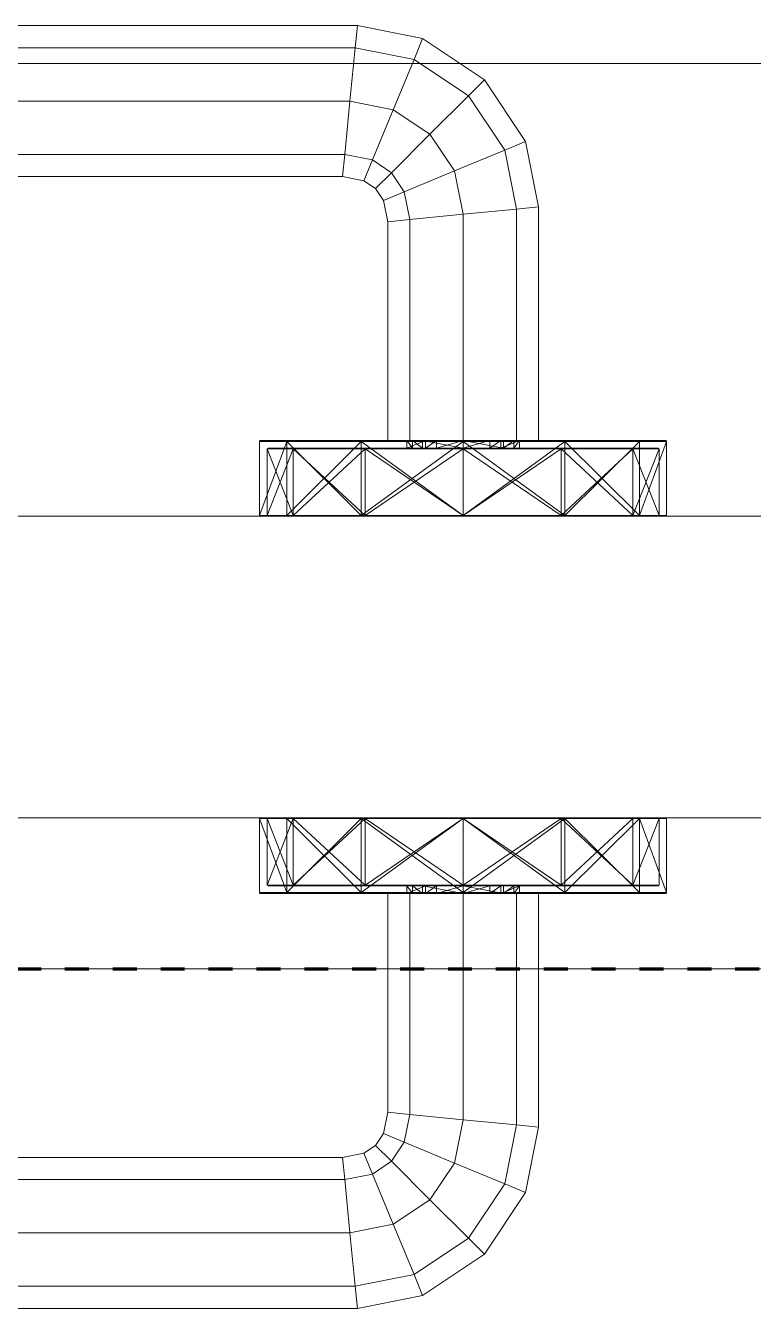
# Model space of a CAD drawing. Header units: millimetres. Extents: x -5300 to 98858, y -5196 to 93886.
# Drawn here: x 51690 to 51786.5, y 40345 to 40515 of the extents above; entities that cross this region are included whole.
import ezdxf

# ---------------------------------------------------------------- set-up
doc = ezdxf.new("R2010")
doc.units = ezdxf.units.MM
doc.linetypes.add('Штрих', pattern=[6.35, 3.175, -3.175])
doc.linetypes.add('Штрих_2_', pattern=[6.35, 3.175, -3.175])
for name, color, linetype, lineweight, true_color in [('_Разделитель помещений_', 4, 'Штрих', 70, 0x00ffff), ('Двери', 7, 'Continuous', 18, 0x7f7f7f), ('Стены', 7, 'Continuous', 18, 0x7f7f7f)]:
    doc.layers.add(name, color=color, linetype=linetype, lineweight=lineweight, true_color=true_color)

# ---------------------------------------------------------------- blocks, each defined once
blk = doc.blocks.new('СТВ_ЛК-02 - СТВ_ЛК-02 2-243173-Подвал')
at = {"layer": 'Стены', "color": 254, "true_color": 0xd4d4d4}
blk.add_line((50610, 40510), (58050, 40510), dxfattribs=at)
blk = doc.blocks.new('СТВ_ЛК-02 - СТВ_ЛК-02-243166-Подвал')
at = {"layer": 'Стены', "color": 254, "true_color": 0xd4d4d4}
for p, q in [((50510, 40410), (58150, 40410)), ((50510, 40410), (58150, 40410)), ((58150, 40410), (50510, 40410)), ((50710, 40410), (57930, 40410)), ((57930, 40410), (50710, 40410)), ((57930, 40410), (50710, 40410)), ((50810, 40410), (52310, 40410)), ((52310, 40410), (50810, 40410)), ((52310, 40410), (50810, 40410)), ((50810, 40410), (52310, 40410)), ((50810, 40410), (52310, 40410)), ((52310, 40410), (50810, 40410)), ((50810, 40410), (52310, 40410)), ((52310, 40410), (50810, 40410)), ((50710, 40390), (57930, 40390)), ((50710, 40390), (57930, 40390)), ((57930, 40390), (50710, 40390)), ((50810, 40390), (52310, 40390)), ((52310, 40390), (50810, 40390)), ((52310, 40390), (50810, 40390)), ((50810, 40390), (52310, 40390))]:
    blk.add_line(p, q, dxfattribs=at)
blk = doc.blocks.new('СТВ_ЛК-02 - СТВ_ЛК-02-243170-Подвал')
for name in ['СТВ_ЛК-02 - СТВ_ЛК-02-243166-Подвал', 'СТВ_ЛК-02 - СТВ_ЛК-02 2-243173-Подвал']:
    blk.add_blockref(name, (0, 0))
blk = doc.blocks.new('Дп-9 105986 - Дп-9-243175-Подвал')
at = {"layer": 'Двери', "color": 254, "true_color": 0xd4d4d4}
for p, q in [((51652.02, 40515), (51733.98, 40515)), ((51733.98, 40515), (51652.02, 40515)), ((51733.7, 40512.07), (51733.98, 40515)), ((51733.98, 40515), (51733.7, 40512.07)), ((51733.98, 40515), (51733.7, 40512.07)), ((51733.7, 40512.07), (51733.98, 40515)), ((51733.98, 40515), (51742.64, 40513.28)), ((51742.64, 40513.28), (51733.98, 40515)), ((51741.5, 40510.52), (51742.64, 40513.28)), ((51742.64, 40513.28), (51741.5, 40510.52)), ((51742.64, 40513.28), (51741.5, 40510.52)), ((51741.5, 40510.52), (51742.64, 40513.28)), ((51742.64, 40513.28), (51750.82, 40507.82)), ((51750.82, 40507.82), (51742.64, 40513.28)), ((51733.7, 40512.07), (51652.3, 40512.07)), ((51652.3, 40512.07), (51733.7, 40512.07)), ((51652.3, 40512.07), (51733.7, 40512.07)), ((51733.7, 40512.07), (51652.3, 40512.07)), ((51733, 40505), (51733.7, 40512.07)), ((51733.7, 40512.07), (51733, 40505)), ((51733.7, 40512.07), (51733, 40505)), ((51733, 40505), (51733.7, 40512.07)), ((51741.5, 40510.52), (51733.7, 40512.07)), ((51733.7, 40512.07), (51741.5, 40510.52)), ((51733.7, 40512.07), (51741.5, 40510.52)), ((51741.5, 40510.52), (51733.7, 40512.07)), ((52310, 40510), (50810, 40510)), ((50810, 40510), (52310, 40510)), ((50910, 40510), (52210, 40510)), ((52210, 40510), (50910, 40510)), ((51738.74, 40503.86), (51741.5, 40510.52)), ((51741.5, 40510.52), (51738.74, 40503.86)), ((51741.5, 40510.52), (51738.74, 40503.86)), ((51738.74, 40503.86), (51741.5, 40510.52)), ((51748.7, 40505.7), (51741.5, 40510.52)), ((51741.5, 40510.52), (51748.7, 40505.7)), ((51741.5, 40510.52), (51748.7, 40505.7)), ((51748.7, 40505.7), (51741.5, 40510.52)), ((51748.7, 40505.7), (51750.82, 40507.82)), ((51750.82, 40507.82), (51748.7, 40505.7)), ((51750.82, 40507.82), (51748.7, 40505.7)), ((51748.7, 40505.7), (51750.82, 40507.82)), ((51750.82, 40507.82), (51756.28, 40499.64)), ((51756.28, 40499.64), (51750.82, 40507.82)), ((51733, 40505), (51653, 40505)), ((51653, 40505), (51733, 40505)), ((51653, 40505), (51733, 40505)), ((51733, 40505), (51653, 40505)), ((51732.3, 40497.93), (51733, 40505)), ((51733, 40505), (51732.3, 40497.93)), ((51733, 40505), (51732.3, 40497.93)), ((51732.3, 40497.93), (51733, 40505)), ((51738.74, 40503.86), (51733, 40505)), ((51733, 40505), (51738.74, 40503.86)), ((51733, 40505), (51738.74, 40503.86)), ((51738.74, 40503.86), (51733, 40505)), ((51743.61, 40500.61), (51748.7, 40505.7)), ((51748.7, 40505.7), (51743.61, 40500.61)), ((51748.7, 40505.7), (51743.61, 40500.61)), ((51743.61, 40500.61), (51748.7, 40505.7)), ((51753.52, 40498.5), (51748.7, 40505.7)), ((51748.7, 40505.7), (51753.52, 40498.5)), ((51748.7, 40505.7), (51753.52, 40498.5)), ((51753.52, 40498.5), (51748.7, 40505.7)), ((51735.98, 40497.2), (51738.74, 40503.86)), ((51738.74, 40503.86), (51735.98, 40497.2)), ((51738.74, 40503.86), (51735.98, 40497.2)), ((51735.98, 40497.2), (51738.74, 40503.86)), ((51743.61, 40500.61), (51738.74, 40503.86)), ((51738.74, 40503.86), (51743.61, 40500.61)), ((51738.74, 40503.86), (51743.61, 40500.61)), ((51743.61, 40500.61), (51738.74, 40503.86)), ((51738.51, 40495.51), (51743.61, 40500.61)), ((51743.61, 40500.61), (51738.51, 40495.51)), ((51743.61, 40500.61), (51738.51, 40495.51)), ((51738.51, 40495.51), (51743.61, 40500.61)), ((51746.86, 40495.74), (51743.61, 40500.61)), ((51743.61, 40500.61), (51746.86, 40495.74)), ((51743.61, 40500.61), (51746.86, 40495.74)), ((51746.86, 40495.74), (51743.61, 40500.61)), ((51753.52, 40498.5), (51756.28, 40499.64)), ((51756.28, 40499.64), (51753.52, 40498.5)), ((51756.28, 40499.64), (51753.52, 40498.5)), ((51753.52, 40498.5), (51756.28, 40499.64)), ((51756.28, 40499.64), (51758, 40490.98)), ((51758, 40490.98), (51756.28, 40499.64)), ((51732.3, 40497.93), (51653.7, 40497.93)), ((51653.7, 40497.93), (51732.3, 40497.93)), ((51653.7, 40497.93), (51732.3, 40497.93)), ((51732.3, 40497.93), (51653.7, 40497.93)), ((51732.02, 40495), (51732.3, 40497.93)), ((51732.3, 40497.93), (51732.02, 40495)), ((51732.3, 40497.93), (51732.02, 40495)), ((51732.02, 40495), (51732.3, 40497.93)), ((51735.98, 40497.2), (51732.3, 40497.93)), ((51732.3, 40497.93), (51735.98, 40497.2)), ((51732.3, 40497.93), (51735.98, 40497.2)), ((51735.98, 40497.2), (51732.3, 40497.93)), ((51746.86, 40495.74), (51753.52, 40498.5)), ((51753.52, 40498.5), (51746.86, 40495.74)), ((51753.52, 40498.5), (51746.86, 40495.74)), ((51746.86, 40495.74), (51753.52, 40498.5)), ((51755.07, 40490.7), (51753.52, 40498.5)), ((51753.52, 40498.5), (51755.07, 40490.7)), ((51753.52, 40498.5), (51755.07, 40490.7)), ((51755.07, 40490.7), (51753.52, 40498.5)), ((51734.84, 40494.44), (51735.98, 40497.2)), ((51735.98, 40497.2), (51734.84, 40494.44)), ((51735.98, 40497.2), (51734.84, 40494.44)), ((51734.84, 40494.44), (51735.98, 40497.2)), ((51738.51, 40495.51), (51735.98, 40497.2)), ((51735.98, 40497.2), (51738.51, 40495.51)), ((51735.98, 40497.2), (51738.51, 40495.51)), ((51738.51, 40495.51), (51735.98, 40497.2)), ((51740.2, 40492.98), (51746.86, 40495.74)), ((51746.86, 40495.74), (51740.2, 40492.98)), ((51746.86, 40495.74), (51740.2, 40492.98)), ((51740.2, 40492.98), (51746.86, 40495.74)), ((51748, 40490), (51746.86, 40495.74)), ((51746.86, 40495.74), (51748, 40490)), ((51746.86, 40495.74), (51748, 40490)), ((51748, 40490), (51746.86, 40495.74)), ((51732.02, 40495), (51653.98, 40495)), ((51653.98, 40495), (51732.02, 40495)), ((51734.84, 40494.44), (51732.02, 40495)), ((51732.02, 40495), (51734.84, 40494.44)), ((51736.4, 40493.4), (51734.84, 40494.44)), ((51734.84, 40494.44), (51736.4, 40493.4)), ((51736.4, 40493.4), (51738.51, 40495.51)), ((51738.51, 40495.51), (51736.4, 40493.4)), ((51738.51, 40495.51), (51736.4, 40493.4)), ((51736.4, 40493.4), (51738.51, 40495.51)), ((51740.2, 40492.98), (51738.51, 40495.51)), ((51738.51, 40495.51), (51740.2, 40492.98)), ((51738.51, 40495.51), (51740.2, 40492.98)), ((51740.2, 40492.98), (51738.51, 40495.51)), ((51737.44, 40491.84), (51736.4, 40493.4)), ((51736.4, 40493.4), (51737.44, 40491.84)), ((51737.44, 40491.84), (51740.2, 40492.98)), ((51740.2, 40492.98), (51737.44, 40491.84)), ((51740.2, 40492.98), (51737.44, 40491.84)), ((51737.44, 40491.84), (51740.2, 40492.98)), ((51740.93, 40489.3), (51740.2, 40492.98)), ((51740.2, 40492.98), (51740.93, 40489.3)), ((51740.2, 40492.98), (51740.93, 40489.3)), ((51740.93, 40489.3), (51740.2, 40492.98)), ((51738, 40489.02), (51737.44, 40491.84)), ((51737.44, 40491.84), (51738, 40489.02)), ((51748, 40490), (51755.07, 40490.7)), ((51755.07, 40490.7), (51748, 40490)), ((51755.07, 40490.7), (51748, 40490)), ((51748, 40490), (51755.07, 40490.7)), ((51755.07, 40490.7), (51758, 40490.98)), ((51758, 40490.98), (51755.07, 40490.7)), ((51758, 40490.98), (51755.07, 40490.7)), ((51755.07, 40490.7), (51758, 40490.98)), ((51755.07, 40460), (51755.07, 40490.7)), ((51755.07, 40490.7), (51755.07, 40460)), ((51755.07, 40490.7), (51755.07, 40460)), ((51755.07, 40460), (51755.07, 40490.7)), ((51758, 40490.98), (51758, 40460)), ((51758, 40460), (51758, 40490.98)), ((51738, 40489.02), (51740.93, 40489.3)), ((51740.93, 40489.3), (51738, 40489.02)), ((51740.93, 40489.3), (51738, 40489.02)), ((51738, 40489.02), (51740.93, 40489.3)), ((51738, 40460), (51738, 40489.02)), ((51738, 40489.02), (51738, 40460)), ((51740.93, 40489.3), (51748, 40490)), ((51748, 40490), (51740.93, 40489.3)), ((51748, 40490), (51740.93, 40489.3)), ((51740.93, 40489.3), (51748, 40490)), ((51740.93, 40460), (51740.93, 40489.3)), ((51740.93, 40489.3), (51740.93, 40460)), ((51740.93, 40489.3), (51740.93, 40460)), ((51740.93, 40460), (51740.93, 40489.3)), ((51748, 40460), (51748, 40490)), ((51748, 40490), (51748, 40460)), ((51748, 40490), (51748, 40460)), ((51748, 40460), (51748, 40490)), ((51724.62, 40460), (51721, 40460)), ((51721, 40460), (51724.62, 40460)), ((51721, 40460), (51734.5, 40460)), ((51724.7, 40460), (51721.1, 40460)), ((51721.1, 40460), (51724.7, 40460)), ((51743, 40460), (51721.1, 40460)), ((51743, 40460), (51721.1, 40460)), ((51743, 40460), (51721.1, 40460)), ((51734.5, 40460), (51724.62, 40460)), ((51724.62, 40460), (51734.5, 40460)), ((51724.62, 40460), (51734.5, 40460)), ((51724.7, 40460), (51734.55, 40460)), ((51734.55, 40460), (51724.7, 40460)), ((51740.53, 40460), (51724.7, 40460)), ((51743, 40460), (51724.7, 40460)), ((51724.7, 40460), (51741.28, 40460)), ((51743, 40460), (51724.7, 40460)), ((51743, 40460), (51724.7, 40460)), ((51748, 40460), (51734.5, 40460)), ((51748, 40460), (51734.5, 40460)), ((51761.5, 40460), (51734.5, 40460)), ((51761.5, 40460), (51734.5, 40460)), ((51761.5, 40460), (51734.5, 40460)), ((51734.5, 40460), (51734.5, 40460)), ((51734.55, 40460), (51748, 40460)), ((51734.55, 40460), (51748, 40460)), ((51734.55, 40460), (51741.28, 40460)), ((51734.55, 40460), (51742.62, 40460)), ((51743, 40460), (51734.55, 40460)), ((51743, 40460), (51734.55, 40460)), ((51744.46, 40460), (51734.55, 40460)), ((51740.53, 40460), (51743, 40460)), ((51740.53, 40460), (51741.28, 40460)), ((51740.53, 40460), (51740.53, 40459)), ((51740.53, 40460), (51743, 40460)), ((51740.53, 40460), (51741.28, 40459)), ((51743, 40460), (51740.53, 40459)), ((51741.28, 40460), (51742.62, 40460)), ((51741.28, 40460), (51742.62, 40459)), ((51741.28, 40460), (51741.28, 40459)), ((51742.62, 40460), (51748, 40460)), ((51742.62, 40460), (51748, 40460)), ((51742.62, 40460), (51742.62, 40459)), ((51742.62, 40460), (51748, 40459)), ((51743, 40460), (51743, 40459)), ((51743, 40459), (51743, 40460)), ((51743, 40460), (51744.46, 40460)), ((51743, 40460), (51743, 40460)), ((51743, 40460), (51743, 40459)), ((51743, 40460), (51743, 40459)), ((51743, 40460), (51743, 40459)), ((51743, 40460), (51743, 40460)), ((51743, 40459), (51743, 40460)), ((51743, 40459), (51743, 40460)), ((51743, 40459), (51743, 40460)), ((51743, 40459), (51743, 40460)), ((51743, 40459), (51743, 40460)), ((51743, 40459), (51743, 40460)), ((51743, 40459), (51744.46, 40460)), ((51743, 40460), (51743, 40460)), ((51743, 40460), (51743, 40460)), ((51743, 40460), (51743, 40460)), ((51744.46, 40460), (51748, 40460)), ((51744.46, 40459), (51744.46, 40460)), ((51744.46, 40459), (51748, 40460)), ((51744.46, 40460), (51748, 40460)), ((51748, 40460), (51761.45, 40460)), ((51748, 40460), (51761.45, 40460)), ((51748, 40460), (51753.38, 40460)), ((51748, 40460), (51751.53, 40460)), ((51748, 40460), (51748, 40460)), ((51748, 40460), (51753.38, 40460)), ((51748, 40460), (51748, 40459)), ((51748, 40460), (51753.38, 40459)), ((51748, 40459), (51748, 40460)), ((51748, 40459), (51751.53, 40460)), ((51748, 40460), (51748, 40460)), ((51748, 40460), (51751.53, 40460)), ((51748, 40460), (51761.5, 40460)), ((51761.5, 40460), (51748, 40460)), ((51751.53, 40460), (51753, 40460)), ((51751.53, 40459), (51751.53, 40460)), ((51751.53, 40459), (51753, 40460)), ((51751.53, 40460), (51761.45, 40460)), ((51753, 40459), (51753, 40460)), ((51755.47, 40460), (51753, 40460)), ((51753, 40460), (51753, 40459)), ((51753, 40459), (51753, 40460)), ((51753, 40459), (51753, 40460)), ((51753, 40460), (51753, 40460)), ((51753, 40460), (51761.45, 40460)), ((51753, 40460), (51761.45, 40460)), ((51753, 40460), (51753, 40459)), ((51753, 40460), (51753, 40460)), ((51753, 40460), (51771.3, 40460)), ((51755.47, 40460), (51753, 40460)), ((51755.47, 40460), (51753, 40459)), ((51771.3, 40460), (51753, 40460)), ((51753, 40460), (51753, 40460)), ((51753, 40460), (51753, 40459)), ((51753, 40460), (51753, 40460)), ((51753, 40460), (51753, 40459)), ((51753, 40460), (51774.9, 40460)), ((51753, 40459), (51753, 40460)), ((51753, 40460), (51753, 40460)), ((51753, 40460), (51753, 40459)), ((51753, 40460), (51753, 40459)), ((51753, 40460), (51774.9, 40460)), ((51753, 40460), (51753, 40459)), ((51753, 40460), (51771.3, 40460)), ((51753, 40460), (51774.9, 40460)), ((51753.38, 40460), (51754.72, 40460)), ((51753.38, 40460), (51761.45, 40460)), ((51753.38, 40460), (51753.38, 40459)), ((51754.72, 40460), (51753.38, 40459)), ((51754.72, 40460), (51755.47, 40460)), ((51761.45, 40460), (51754.72, 40460)), ((51754.72, 40460), (51771.3, 40460)), ((51754.72, 40460), (51754.72, 40459)), ((51755.47, 40460), (51754.72, 40459)), ((51755.47, 40460), (51755.47, 40459)), ((51755.47, 40460), (51771.3, 40460)), ((51761.45, 40460), (51771.3, 40460)), ((51761.45, 40460), (51771.3, 40460)), ((51761.5, 40460), (51771.38, 40460)), ((51771.38, 40460), (51761.5, 40460)), ((51761.5, 40460), (51775, 40460)), ((51761.5, 40460), (51771.38, 40460)), ((51761.5, 40460), (51761.5, 40460)), ((51771.3, 40460), (51774.9, 40460)), ((51771.3, 40460), (51774.9, 40460)), ((51771.38, 40460), (51775, 40460)), ((51775, 40460), (51771.38, 40460)), ((51724.62, 40459.9), (51721, 40459.9)), ((51721, 40459.9), (51724.62, 40459.9)), ((51721, 40450.1), (51721, 40459.9)), ((51724.62, 40459.9), (51721, 40450.1)), ((51721, 40450.1), (51724.62, 40459.9)), ((51724.62, 40459.9), (51721, 40459.9)), ((51721, 40459.9), (51724.62, 40459.9)), ((51721, 40459.9), (51721, 40450.1)), ((51724.62, 40459.9), (51721, 40450.1)), ((51721, 40450.1), (51724.62, 40459.9)), ((51725.48, 40458.9), (51722, 40458.9)), ((51722, 40458.9), (51725.48, 40458.9)), ((51722, 40458.9), (51722, 40450.1)), ((51725.48, 40458.9), (51722, 40450.1)), ((51722, 40458.9), (51725.48, 40450.1)), ((51725.57, 40459), (51722.1, 40459)), ((51722.1, 40459), (51725.57, 40459)), ((51743, 40459), (51722.1, 40459)), ((51743, 40459), (51722.1, 40459)), ((51743, 40459), (51722.1, 40459)), ((51734.5, 40459.9), (51724.62, 40459.9)), ((51734.5, 40459.9), (51724.62, 40459.9)), ((51724.62, 40450.1), (51724.62, 40459.9)), ((51734.5, 40450.1), (51724.62, 40459.9)), ((51734.5, 40459.9), (51724.62, 40450.1)), ((51724.62, 40450.1), (51724.62, 40459.9)), ((51734.5, 40459.9), (51724.62, 40459.9)), ((51734.5, 40459.9), (51724.62, 40459.9)), ((51734.5, 40459.9), (51724.62, 40450.1)), ((51734.5, 40459.9), (51724.62, 40450.1)), ((51724.62, 40459.9), (51724.62, 40450.1)), ((51724.62, 40459.9), (51724.62, 40450.1)), ((51725.48, 40458.9), (51735, 40458.9)), ((51725.48, 40458.9), (51735, 40458.9)), ((51725.48, 40458.9), (51725.48, 40450.1)), ((51735, 40458.9), (51725.48, 40450.1)), ((51725.48, 40458.9), (51725.48, 40450.1)), ((51725.48, 40458.9), (51735, 40450.1)), ((51735.05, 40459), (51725.57, 40459)), ((51725.57, 40459), (51735.05, 40459)), ((51740.53, 40459), (51725.57, 40459)), ((51743, 40459), (51725.57, 40459)), ((51743, 40459), (51725.57, 40459)), ((51743, 40459), (51725.57, 40459)), ((51741.28, 40459), (51725.57, 40459)), ((51734.5, 40459.9), (51748, 40459.9)), ((51734.5, 40459.9), (51748, 40459.9)), ((51734.5, 40450.1), (51734.5, 40459.9)), ((51734.5, 40459.9), (51748, 40450.1)), ((51734.5, 40450.1), (51734.5, 40459.9)), ((51734.5, 40450.1), (51748, 40459.9)), ((51748, 40459.9), (51734.5, 40459.9)), ((51748, 40459.9), (51734.5, 40459.9)), ((51748, 40450.1), (51734.5, 40459.9)), ((51734.5, 40459.9), (51734.5, 40450.1)), ((51748, 40459.9), (51734.5, 40450.1)), ((51734.5, 40459.9), (51734.5, 40450.1)), ((51735, 40458.9), (51748, 40458.9)), ((51735, 40458.9), (51748, 40458.9)), ((51735, 40458.9), (51735, 40450.1)), ((51735, 40450.1), (51748, 40458.9)), ((51735, 40458.9), (51735, 40450.1)), ((51735, 40458.9), (51748, 40450.1)), ((51735.05, 40459), (51748, 40459)), ((51735.05, 40459), (51748, 40459)), ((51743, 40459), (51735.05, 40459)), ((51743, 40459), (51735.05, 40459)), ((51742.62, 40459), (51735.05, 40459)), ((51741.28, 40459), (51735.05, 40459)), ((51735.05, 40459), (51744.46, 40459)), ((51740.93, 40460), (51738, 40460)), ((51738, 40460), (51740.93, 40460)), ((51740.53, 40459), (51743, 40459)), ((51740.53, 40459), (51741.28, 40459)), ((51740.53, 40459), (51743, 40459)), ((51748, 40460), (51740.93, 40460)), ((51740.93, 40460), (51748, 40460)), ((51742.62, 40459), (51741.28, 40459)), ((51742.62, 40459), (51748, 40459)), ((51742.62, 40459), (51748, 40459)), ((51743, 40459), (51744.46, 40459)), ((51743, 40459), (51743, 40459)), ((51743, 40459), (51743, 40459)), ((51743, 40459), (51743, 40459)), ((51743, 40459), (51743, 40459)), ((51743, 40459), (51743, 40459)), ((51748, 40459), (51744.46, 40459)), ((51748, 40459), (51744.46, 40459)), ((51755.07, 40460), (51748, 40460)), ((51748, 40460), (51755.07, 40460)), ((51748, 40459.9), (51761.5, 40459.9)), ((51748, 40459.9), (51761.5, 40459.9)), ((51748, 40450.1), (51748, 40459.9)), ((51748, 40459.9), (51761.5, 40450.1)), ((51748, 40450.1), (51748, 40459.9)), ((51748, 40450.1), (51761.5, 40459.9)), ((51761.5, 40459.9), (51748, 40459.9)), ((51761.5, 40459.9), (51748, 40459.9)), ((51761.5, 40459.9), (51748, 40450.1)), ((51748, 40459.9), (51748, 40450.1)), ((51761.5, 40459.9), (51748, 40450.1)), ((51748, 40459.9), (51748, 40450.1)), ((51748, 40459), (51760.95, 40459)), ((51748, 40459), (51760.95, 40459)), ((51748, 40459), (51751.53, 40459)), ((51748, 40459), (51753.38, 40459)), ((51748, 40459), (51748, 40459)), ((51748, 40459), (51751.53, 40459)), ((51748, 40459), (51748, 40459)), ((51748, 40459), (51753.38, 40459)), ((51748, 40458.9), (51761, 40458.9)), ((51748, 40458.9), (51761, 40458.9)), ((51748, 40458.9), (51748, 40450.1)), ((51748, 40450.1), (51761, 40458.9)), ((51748, 40458.9), (51748, 40450.1)), ((51748, 40458.9), (51761, 40450.1)), ((51753, 40459), (51751.53, 40459)), ((51760.95, 40459), (51751.53, 40459)), ((51755.47, 40459), (51753, 40459)), ((51760.95, 40459), (51753, 40459)), ((51760.95, 40459), (51753, 40459)), ((51753, 40459), (51753, 40459)), ((51753, 40459), (51770.43, 40459)), ((51753, 40459), (51753, 40459)), ((51755.47, 40459), (51753, 40459)), ((51770.43, 40459), (51753, 40459)), ((51753, 40459), (51753, 40459)), ((51753, 40459), (51773.9, 40459)), ((51753, 40459), (51753, 40459)), ((51753, 40459), (51753, 40459)), ((51753, 40459), (51773.9, 40459)), ((51753, 40459), (51770.43, 40459)), ((51753, 40459), (51773.9, 40459)), ((51753.38, 40459), (51754.72, 40459)), ((51753.38, 40459), (51760.95, 40459)), ((51755.47, 40459), (51754.72, 40459)), ((51754.72, 40459), (51760.95, 40459)), ((51754.72, 40459), (51770.43, 40459)), ((51758, 40460), (51755.07, 40460)), ((51755.07, 40460), (51758, 40460)), ((51755.47, 40459), (51770.43, 40459)), ((51760.95, 40459), (51770.43, 40459)), ((51760.95, 40459), (51770.43, 40459)), ((51761, 40458.9), (51770.51, 40458.9)), ((51761, 40458.9), (51770.51, 40458.9)), ((51761, 40458.9), (51761, 40450.1)), ((51761, 40458.9), (51770.51, 40450.1)), ((51761, 40458.9), (51761, 40450.1)), ((51761, 40450.1), (51770.51, 40458.9)), ((51761.5, 40459.9), (51771.38, 40459.9)), ((51761.5, 40459.9), (51771.38, 40459.9)), ((51761.5, 40450.1), (51761.5, 40459.9)), ((51761.5, 40459.9), (51771.38, 40450.1)), ((51761.5, 40450.1), (51761.5, 40459.9)), ((51761.5, 40450.1), (51771.38, 40459.9)), ((51761.5, 40459.9), (51771.38, 40459.9)), ((51771.38, 40459.9), (51761.5, 40459.9)), ((51761.5, 40459.9), (51761.5, 40450.1)), ((51761.5, 40450.1), (51771.38, 40459.9)), ((51771.38, 40459.9), (51761.5, 40450.1)), ((51761.5, 40459.9), (51761.5, 40450.1)), ((51770.43, 40459), (51773.9, 40459)), ((51770.43, 40459), (51773.9, 40459)), ((51770.51, 40458.9), (51774, 40458.9)), ((51770.51, 40458.9), (51774, 40458.9)), ((51770.51, 40458.9), (51770.51, 40450.1)), ((51770.51, 40450.1), (51774, 40458.9)), ((51770.51, 40458.9), (51770.51, 40450.1)), ((51770.51, 40458.9), (51774, 40450.1)), ((51771.38, 40459.9), (51775, 40459.9)), ((51771.38, 40459.9), (51775, 40459.9)), ((51771.38, 40450.1), (51771.38, 40459.9)), ((51771.38, 40450.1), (51775, 40459.9)), ((51771.38, 40450.1), (51771.38, 40459.9)), ((51771.38, 40450.1), (51775, 40459.9)), ((51771.38, 40459.9), (51775, 40459.9)), ((51775, 40459.9), (51771.38, 40459.9)), ((51771.38, 40459.9), (51771.38, 40450.1)), ((51771.38, 40450.1), (51775, 40459.9)), ((51775, 40459.9), (51771.38, 40450.1)), ((51771.38, 40459.9), (51771.38, 40450.1)), ((51774, 40458.9), (51774, 40450.1)), ((51775, 40450.1), (51775, 40459.9)), ((51775, 40459.9), (51775, 40450.1)), ((50898, 40450), (52222, 40450)), ((52222, 40450), (50898, 40450)), ((50898, 40450), (51798, 40450)), ((51798, 40450), (50898, 40450)), ((50898, 40450), (51798, 40450)), ((51798, 40450), (50898, 40450)), ((50910, 40450), (52210, 40450)), ((52210, 40450), (50910, 40450)), ((51724.62, 40450.1), (51721, 40450.1)), ((51721, 40450.1), (51724.62, 40450.1)), ((51724.62, 40450.1), (51721, 40450.1)), ((51721, 40450.1), (51724.62, 40450.1)), ((51724.62, 40450), (51721, 40450)), ((51721, 40450), (51724.62, 40450)), ((51734.5, 40450), (51721, 40450)), ((51724.7, 40450), (51721.1, 40450)), ((51721.1, 40450), (51724.7, 40450)), ((51725.4, 40450), (51721.1, 40450)), ((51721.9, 40450), (51721.1, 40450)), ((51721.1, 40450), (51725.4, 40450)), ((51725.4, 40450), (51721.9, 40450)), ((51721.9, 40450), (51725.4, 40450)), ((51725.48, 40450.1), (51722, 40450.1)), ((51722, 40450.1), (51725.48, 40450.1)), ((51724.62, 40450.1), (51734.5, 40450.1)), ((51734.5, 40450.1), (51724.62, 40450.1)), ((51734.5, 40450.1), (51724.62, 40450.1)), ((51734.5, 40450.1), (51724.62, 40450.1)), ((51734.5, 40450), (51724.62, 40450)), ((51724.62, 40450), (51734.5, 40450)), ((51734.5, 40450), (51724.62, 40450)), ((51734.55, 40450), (51724.7, 40450)), ((51724.7, 40450), (51734.55, 40450)), ((51725.4, 40450), (51724.7, 40450)), ((51734.95, 40450), (51724.7, 40450)), ((51725.4, 40450), (51724.7, 40450)), ((51724.7, 40450), (51734.95, 40450)), ((51725.4, 40450), (51734.95, 40450)), ((51725.4, 40450), (51734.95, 40450)), ((51735, 40450.1), (51725.48, 40450.1)), ((51725.48, 40450.1), (51735, 40450.1)), ((51734.5, 40450.1), (51748, 40450.1)), ((51748, 40450.1), (51734.5, 40450.1)), ((51748, 40450.1), (51734.5, 40450.1)), ((51748, 40450.1), (51734.5, 40450.1)), ((51748, 40450), (51734.5, 40450)), ((51734.5, 40450), (51748, 40450)), ((51734.5, 40450), (51734.5, 40450)), ((51734.5, 40450), (51761.5, 40450)), ((51734.5, 40450), (51761.5, 40450)), ((51734.5, 40450), (51761.5, 40450)), ((51734.55, 40450), (51748, 40450)), ((51734.55, 40450), (51748, 40450)), ((51734.95, 40450), (51734.55, 40450)), ((51734.95, 40450), (51734.55, 40450)), ((51734.95, 40450), (51748, 40450)), ((51734.95, 40450), (51748, 40450)), ((51734.95, 40450), (51748, 40450)), ((51734.95, 40450), (51748, 40450)), ((51735, 40450.1), (51748, 40450.1)), ((51735, 40450.1), (51748, 40450.1)), ((51748, 40450.1), (51761.5, 40450.1)), ((51748, 40450.1), (51761, 40450.1)), ((51748, 40450.1), (51761.5, 40450.1)), ((51748, 40450.1), (51761, 40450.1)), ((51748, 40450.1), (51761.5, 40450.1)), ((51761.5, 40450.1), (51748, 40450.1)), ((51748, 40450), (51761.05, 40450)), ((51748, 40450), (51761.45, 40450)), ((51748, 40450), (51761.05, 40450)), ((51748, 40450), (51761.45, 40450)), ((51748, 40450), (51748, 40450)), ((51748, 40450), (51761.05, 40450)), ((51748, 40450), (51748, 40450)), ((51748, 40450), (51761.05, 40450)), ((51748, 40450), (51761.5, 40450)), ((51748, 40450), (51761.5, 40450)), ((51761, 40450.1), (51770.51, 40450.1)), ((51761, 40450.1), (51770.51, 40450.1)), ((51761.05, 40450), (51770.6, 40450)), ((51761.05, 40450), (51770.6, 40450)), ((51761.05, 40450), (51761.45, 40450)), ((51761.05, 40450), (51761.45, 40450)), ((51761.45, 40450), (51771.3, 40450)), ((51761.45, 40450), (51771.3, 40450)), ((51761.45, 40450), (51770.6, 40450)), ((51761.45, 40450), (51770.6, 40450)), ((51761.5, 40450.1), (51771.38, 40450.1)), ((51761.5, 40450.1), (51771.38, 40450.1)), ((51761.5, 40450.1), (51771.38, 40450.1)), ((51771.38, 40450.1), (51761.5, 40450.1)), ((51761.5, 40450), (51771.38, 40450)), ((51771.38, 40450), (51761.5, 40450)), ((51761.5, 40450), (51761.5, 40450)), ((51771.38, 40450), (51761.5, 40450)), ((51775, 40450), (51761.5, 40450)), ((51770.51, 40450.1), (51774, 40450.1)), ((51770.51, 40450.1), (51774, 40450.1)), ((51770.6, 40450), (51774.1, 40450)), ((51770.6, 40450), (51774.1, 40450)), ((51770.6, 40450), (51771.3, 40450)), ((51770.6, 40450), (51774.9, 40450)), ((51770.6, 40450), (51771.3, 40450)), ((51770.6, 40450), (51774.9, 40450)), ((51771.3, 40450), (51774.9, 40450)), ((51771.3, 40450), (51774.9, 40450)), ((51771.38, 40450.1), (51775, 40450.1)), ((51771.38, 40450.1), (51775, 40450.1)), ((51771.38, 40450.1), (51775, 40450.1)), ((51775, 40450.1), (51771.38, 40450.1)), ((51771.38, 40450), (51775, 40450)), ((51775, 40450), (51771.38, 40450)), ((51774.1, 40450), (51774.9, 40450)), ((52310, 40410), (50810, 40410)), ((50810, 40410), (52310, 40410)), ((50898, 40410), (52222, 40410)), ((52222, 40410), (50898, 40410)), ((51798, 40410), (50898, 40410)), ((51798, 40410), (50898, 40410)), ((50898, 40410), (51798, 40410)), ((50898, 40410), (51798, 40410)), ((51724.62, 40410), (51721, 40410)), ((51721, 40410), (51724.62, 40410)), ((51721, 40410), (51734.5, 40410)), ((51724.62, 40409.9), (51721, 40409.9)), ((51721, 40409.9), (51724.62, 40409.9)), ((51721, 40409.9), (51721, 40400.1)), ((51724.62, 40400.1), (51721, 40409.9)), ((51721, 40409.9), (51724.62, 40400.1)), ((51724.62, 40409.9), (51721, 40409.9)), ((51721, 40409.9), (51724.62, 40409.9)), ((51721, 40409.9), (51721, 40400.1)), ((51724.62, 40400.1), (51721, 40409.9)), ((51721, 40409.9), (51724.62, 40400.1)), ((51724.7, 40410), (51721.1, 40410)), ((51721.1, 40410), (51724.7, 40410)), ((51725.4, 40410), (51721.1, 40410)), ((51721.9, 40410), (51721.1, 40410)), ((51721.1, 40410), (51725.4, 40410)), ((51725.4, 40410), (51721.9, 40410)), ((51721.9, 40410), (51725.4, 40410)), ((51725.48, 40409.9), (51722, 40409.9)), ((51722, 40409.9), (51725.48, 40409.9)), ((51722, 40401.1), (51722, 40409.9)), ((51725.48, 40401.1), (51722, 40409.9)), ((51722, 40401.1), (51725.48, 40409.9)), ((51734.5, 40410), (51724.62, 40410)), ((51724.62, 40410), (51734.5, 40410)), ((51724.62, 40410), (51734.5, 40410)), ((51724.62, 40409.9), (51734.5, 40409.9)), ((51724.62, 40409.9), (51734.5, 40409.9)), ((51724.62, 40409.9), (51724.62, 40400.1)), ((51724.62, 40400.1), (51734.5, 40409.9)), ((51724.62, 40409.9), (51724.62, 40400.1)), ((51724.62, 40409.9), (51734.5, 40400.1)), ((51734.5, 40409.9), (51724.62, 40409.9)), ((51724.62, 40409.9), (51734.5, 40409.9)), ((51734.5, 40409.9), (51724.62, 40400.1)), ((51724.62, 40409.9), (51724.62, 40400.1)), ((51724.62, 40409.9), (51724.62, 40400.1)), ((51724.62, 40409.9), (51734.5, 40400.1)), ((51724.7, 40410), (51734.55, 40410)), ((51724.7, 40410), (51734.55, 40410)), ((51725.4, 40410), (51724.7, 40410)), ((51724.7, 40410), (51734.95, 40410)), ((51725.4, 40410), (51724.7, 40410)), ((51724.7, 40410), (51734.95, 40410)), ((51725.4, 40410), (51734.95, 40410)), ((51725.4, 40410), (51734.95, 40410)), ((51725.48, 40409.9), (51735, 40409.9)), ((51735, 40409.9), (51725.48, 40409.9)), ((51725.48, 40401.1), (51725.48, 40409.9)), ((51725.48, 40409.9), (51735, 40401.1)), ((51735, 40409.9), (51725.48, 40401.1)), ((51725.48, 40409.9), (51725.48, 40401.1)), ((51748, 40410), (51734.5, 40410)), ((51748, 40410), (51734.5, 40410)), ((51761.5, 40410), (51734.5, 40410)), ((51761.5, 40410), (51734.5, 40410)), ((51761.5, 40410), (51734.5, 40410)), ((51734.5, 40410), (51734.5, 40410)), ((51734.5, 40409.9), (51748, 40409.9)), ((51734.5, 40409.9), (51748, 40409.9)), ((51734.5, 40400.1), (51734.5, 40409.9)), ((51734.5, 40400.1), (51748, 40409.9)), ((51734.5, 40409.9), (51734.5, 40400.1)), ((51734.5, 40409.9), (51748, 40400.1)), ((51748, 40409.9), (51734.5, 40409.9)), ((51734.5, 40409.9), (51748, 40409.9)), ((51748, 40409.9), (51734.5, 40400.1)), ((51734.5, 40409.9), (51734.5, 40400.1)), ((51734.5, 40409.9), (51734.5, 40400.1)), ((51734.5, 40409.9), (51748, 40400.1)), ((51734.55, 40410), (51748, 40410)), ((51734.55, 40410), (51748, 40410)), ((51734.55, 40410), (51734.95, 40410)), ((51734.95, 40410), (51734.55, 40410)), ((51734.95, 40410), (51748, 40410)), ((51734.95, 40410), (51748, 40410)), ((51734.95, 40410), (51748, 40410)), ((51734.95, 40410), (51748, 40410)), ((51735, 40409.9), (51748, 40409.9)), ((51748, 40409.9), (51735, 40409.9)), ((51735, 40409.9), (51735, 40401.1)), ((51735, 40409.9), (51748, 40401.1)), ((51748, 40409.9), (51735, 40401.1)), ((51735, 40409.9), (51735, 40401.1)), ((51748, 40410), (51761.45, 40410)), ((51748, 40410), (51761.05, 40410)), ((51748, 40410), (51761.05, 40410)), ((51748, 40410), (51761.45, 40410)), ((51748, 40410), (51748, 40410)), ((51748, 40410), (51761.05, 40410)), ((51748, 40410), (51748, 40410)), ((51748, 40410), (51761.05, 40410)), ((51748, 40410), (51761.5, 40410)), ((51761.5, 40410), (51748, 40410)), ((51748, 40409.9), (51761, 40409.9)), ((51748, 40409.9), (51761.5, 40409.9)), ((51748, 40409.9), (51761, 40409.9)), ((51748, 40409.9), (51761.5, 40409.9)), ((51748, 40409.9), (51748, 40401.1)), ((51748, 40401.1), (51761, 40409.9)), ((51748, 40409.9), (51748, 40400.1)), ((51748, 40409.9), (51761.5, 40400.1)), ((51748, 40401.1), (51748, 40409.9)), ((51748, 40409.9), (51761, 40401.1)), ((51748, 40400.1), (51748, 40409.9)), ((51748, 40400.1), (51761.5, 40409.9)), ((51761.5, 40409.9), (51748, 40409.9)), ((51748, 40409.9), (51761.5, 40409.9)), ((51761.5, 40409.9), (51748, 40400.1)), ((51748, 40409.9), (51748, 40400.1)), ((51748, 40409.9), (51748, 40400.1)), ((51748, 40409.9), (51761.5, 40400.1)), ((51761, 40409.9), (51770.51, 40409.9)), ((51761, 40409.9), (51770.51, 40409.9)), ((51761, 40409.9), (51761, 40401.1)), ((51761, 40409.9), (51770.51, 40401.1)), ((51761, 40401.1), (51761, 40409.9)), ((51761, 40401.1), (51770.51, 40409.9)), ((51761.05, 40410), (51770.6, 40410)), ((51761.05, 40410), (51770.6, 40410)), ((51761.45, 40410), (51761.05, 40410)), ((51761.05, 40410), (51761.45, 40410)), ((51761.45, 40410), (51771.3, 40410)), ((51761.45, 40410), (51771.3, 40410)), ((51761.45, 40410), (51770.6, 40410)), ((51761.45, 40410), (51770.6, 40410)), ((51761.5, 40410), (51771.38, 40410)), ((51771.38, 40410), (51761.5, 40410)), ((51761.5, 40410), (51775, 40410)), ((51761.5, 40410), (51771.38, 40410)), ((51761.5, 40410), (51761.5, 40410)), ((51761.5, 40409.9), (51771.38, 40409.9)), ((51761.5, 40409.9), (51771.38, 40409.9)), ((51761.5, 40409.9), (51761.5, 40400.1)), ((51761.5, 40409.9), (51771.38, 40400.1)), ((51761.5, 40400.1), (51761.5, 40409.9)), ((51761.5, 40400.1), (51771.38, 40409.9)), ((51761.5, 40409.9), (51771.38, 40409.9)), ((51761.5, 40409.9), (51771.38, 40409.9)), ((51761.5, 40400.1), (51761.5, 40409.9)), ((51761.5, 40409.9), (51771.38, 40400.1)), ((51761.5, 40409.9), (51761.5, 40400.1)), ((51761.5, 40409.9), (51771.38, 40400.1)), ((51770.51, 40409.9), (51774, 40409.9)), ((51770.51, 40409.9), (51774, 40409.9)), ((51770.51, 40409.9), (51770.51, 40401.1)), ((51770.51, 40401.1), (51774, 40409.9)), ((51770.51, 40401.1), (51770.51, 40409.9)), ((51770.51, 40401.1), (51774, 40409.9)), ((51770.6, 40410), (51774.1, 40410)), ((51770.6, 40410), (51774.1, 40410)), ((51771.3, 40410), (51770.6, 40410)), ((51770.6, 40410), (51774.9, 40410)), ((51770.6, 40410), (51771.3, 40410)), ((51770.6, 40410), (51774.9, 40410)), ((51771.3, 40410), (51774.9, 40410)), ((51771.3, 40410), (51774.9, 40410)), ((51771.38, 40410), (51775, 40410)), ((51775, 40410), (51771.38, 40410)), ((51771.38, 40409.9), (51775, 40409.9)), ((51771.38, 40409.9), (51775, 40409.9)), ((51771.38, 40409.9), (51771.38, 40400.1)), ((51771.38, 40409.9), (51775, 40400.1)), ((51771.38, 40400.1), (51771.38, 40409.9)), ((51771.38, 40409.9), (51775, 40400.1)), ((51771.38, 40409.9), (51775, 40409.9)), ((51775, 40409.9), (51771.38, 40409.9)), ((51771.38, 40400.1), (51771.38, 40409.9)), ((51771.38, 40409.9), (51775, 40400.1)), ((51775, 40400.1), (51771.38, 40409.9)), ((51771.38, 40409.9), (51771.38, 40400.1)), ((51774, 40409.9), (51774, 40401.1)), ((51774.9, 40410), (51774.1, 40410)), ((51775, 40409.9), (51775, 40400.1)), ((51775, 40400.1), (51775, 40409.9)), ((51725.48, 40401.1), (51722, 40401.1)), ((51722, 40401.1), (51725.48, 40401.1)), ((51725.57, 40401), (51722.1, 40401)), ((51722.1, 40401), (51725.57, 40401)), ((51743, 40401), (51722.1, 40401)), ((51743, 40401), (51722.1, 40401)), ((51743, 40401), (51722.1, 40401)), ((51725.48, 40401.1), (51735, 40401.1)), ((51735, 40401.1), (51725.48, 40401.1)), ((51725.57, 40401), (51735.05, 40401)), ((51735.05, 40401), (51725.57, 40401)), ((51740.53, 40401), (51725.57, 40401)), ((51743, 40401), (51725.57, 40401)), ((51725.57, 40401), (51741.28, 40401)), ((51743, 40401), (51725.57, 40401)), ((51743, 40401), (51725.57, 40401)), ((51735, 40401.1), (51748, 40401.1)), ((51748, 40401.1), (51735, 40401.1)), ((51735.05, 40401), (51748, 40401)), ((51735.05, 40401), (51748, 40401)), ((51735.05, 40401), (51741.28, 40401)), ((51735.05, 40401), (51742.62, 40401)), ((51743, 40401), (51735.05, 40401)), ((51743, 40401), (51735.05, 40401)), ((51744.46, 40401), (51735.05, 40401)), ((51740.53, 40401), (51743, 40401)), ((51740.53, 40401), (51741.28, 40401)), ((51740.53, 40401), (51740.53, 40400)), ((51740.53, 40401), (51743, 40401)), ((51740.53, 40401), (51741.28, 40400)), ((51743, 40401), (51740.53, 40400)), ((51741.28, 40401), (51742.62, 40401)), ((51741.28, 40401), (51742.62, 40400)), ((51741.28, 40401), (51741.28, 40400)), ((51742.62, 40401), (51748, 40401)), ((51742.62, 40401), (51748, 40401)), ((51742.62, 40401), (51742.62, 40400)), ((51742.62, 40401), (51748, 40400)), ((51743, 40401), (51743, 40400)), ((51743, 40400), (51743, 40401)), ((51743, 40401), (51744.46, 40401)), ((51743, 40401), (51743, 40401)), ((51743, 40401), (51743, 40400)), ((51743, 40401), (51743, 40400)), ((51743, 40401), (51743, 40400)), ((51743, 40401), (51743, 40401)), ((51743, 40400), (51743, 40401)), ((51743, 40400), (51743, 40401)), ((51743, 40400), (51743, 40401)), ((51743, 40400), (51743, 40401)), ((51743, 40400), (51743, 40401)), ((51743, 40400), (51743, 40401)), ((51743, 40400), (51744.46, 40401)), ((51743, 40401), (51743, 40401)), ((51743, 40401), (51743, 40401)), ((51743, 40401), (51743, 40401)), ((51744.46, 40401), (51748, 40401)), ((51744.46, 40400), (51744.46, 40401)), ((51744.46, 40400), (51748, 40401)), ((51744.46, 40401), (51748, 40401)), ((51748, 40401.1), (51761, 40401.1)), ((51748, 40401.1), (51761, 40401.1)), ((51748, 40401), (51760.95, 40401)), ((51748, 40401), (51760.95, 40401)), ((51748, 40401), (51753.38, 40401)), ((51748, 40401), (51751.53, 40401)), ((51748, 40401), (51748, 40401)), ((51748, 40401), (51753.38, 40401)), ((51748, 40401), (51748, 40400)), ((51748, 40401), (51753.38, 40400)), ((51748, 40400), (51748, 40401)), ((51748, 40400), (51751.53, 40401)), ((51748, 40401), (51748, 40401)), ((51748, 40401), (51751.53, 40401)), ((51751.53, 40401), (51753, 40401)), ((51751.53, 40400), (51751.53, 40401)), ((51751.53, 40400), (51753, 40401)), ((51751.53, 40401), (51760.95, 40401)), ((51753, 40400), (51753, 40401)), ((51755.47, 40401), (51753, 40401)), ((51753, 40401), (51753, 40400)), ((51753, 40400), (51753, 40401)), ((51753, 40400), (51753, 40401)), ((51753, 40401), (51753, 40401)), ((51753, 40401), (51760.95, 40401)), ((51753, 40401), (51760.95, 40401)), ((51753, 40401), (51753, 40400)), ((51753, 40401), (51753, 40401)), ((51753, 40401), (51770.43, 40401)), ((51755.47, 40401), (51753, 40401)), ((51755.47, 40401), (51753, 40400)), ((51770.43, 40401), (51753, 40401)), ((51753, 40401), (51753, 40401)), ((51753, 40401), (51753, 40400)), ((51753, 40401), (51753, 40401)), ((51753, 40401), (51753, 40400)), ((51753, 40401), (51773.9, 40401)), ((51753, 40400), (51753, 40401)), ((51753, 40401), (51753, 40401)), ((51753, 40401), (51753, 40400)), ((51753, 40401), (51753, 40400)), ((51753, 40401), (51773.9, 40401)), ((51753, 40401), (51753, 40400)), ((51753, 40401), (51770.43, 40401)), ((51753, 40401), (51773.9, 40401)), ((51753.38, 40401), (51754.72, 40401)), ((51753.38, 40401), (51760.95, 40401)), ((51753.38, 40401), (51753.38, 40400)), ((51754.72, 40401), (51753.38, 40400)), ((51754.72, 40401), (51755.47, 40401)), ((51760.95, 40401), (51754.72, 40401)), ((51754.72, 40401), (51770.43, 40401)), ((51754.72, 40401), (51754.72, 40400)), ((51755.47, 40401), (51754.72, 40400)), ((51755.47, 40401), (51755.47, 40400)), ((51755.47, 40401), (51770.43, 40401)), ((51760.95, 40401), (51770.43, 40401)), ((51760.95, 40401), (51770.43, 40401)), ((51761, 40401.1), (51770.51, 40401.1)), ((51761, 40401.1), (51770.51, 40401.1)), ((51770.43, 40401), (51773.9, 40401)), ((51770.43, 40401), (51773.9, 40401)), ((51770.51, 40401.1), (51774, 40401.1)), ((51770.51, 40401.1), (51774, 40401.1)), ((51724.62, 40400.1), (51721, 40400.1)), ((51721, 40400.1), (51724.62, 40400.1)), ((51724.62, 40400.1), (51721, 40400.1)), ((51721, 40400.1), (51724.62, 40400.1)), ((51724.62, 40400), (51721, 40400)), ((51721, 40400), (51724.62, 40400)), ((51734.5, 40400), (51721, 40400)), ((51724.7, 40400), (51721.1, 40400)), ((51721.1, 40400), (51724.7, 40400)), ((51743, 40400), (51721.1, 40400)), ((51743, 40400), (51721.1, 40400)), ((51743, 40400), (51721.1, 40400)), ((51724.62, 40400.1), (51734.5, 40400.1)), ((51724.62, 40400.1), (51734.5, 40400.1)), ((51734.5, 40400.1), (51724.62, 40400.1)), ((51724.62, 40400.1), (51734.5, 40400.1)), ((51734.5, 40400), (51724.62, 40400)), ((51724.62, 40400), (51734.5, 40400)), ((51734.5, 40400), (51724.62, 40400)), ((51734.55, 40400), (51724.7, 40400)), ((51724.7, 40400), (51734.55, 40400)), ((51740.53, 40400), (51724.7, 40400)), ((51743, 40400), (51724.7, 40400)), ((51743, 40400), (51724.7, 40400)), ((51743, 40400), (51724.7, 40400)), ((51741.28, 40400), (51724.7, 40400)), ((51734.5, 40400.1), (51748, 40400.1)), ((51734.5, 40400.1), (51748, 40400.1)), ((51748, 40400.1), (51734.5, 40400.1)), ((51734.5, 40400.1), (51748, 40400.1)), ((51748, 40400), (51734.5, 40400)), ((51734.5, 40400), (51748, 40400)), ((51734.5, 40400), (51734.5, 40400)), ((51734.5, 40400), (51761.5, 40400)), ((51734.5, 40400), (51761.5, 40400)), ((51734.5, 40400), (51761.5, 40400)), ((51734.55, 40400), (51748, 40400)), ((51734.55, 40400), (51748, 40400)), ((51743, 40400), (51734.55, 40400)), ((51743, 40400), (51734.55, 40400)), ((51742.62, 40400), (51734.55, 40400)), ((51741.28, 40400), (51734.55, 40400)), ((51734.55, 40400), (51744.46, 40400)), ((51738, 40370.98), (51738, 40400)), ((51738, 40400), (51740.93, 40400)), ((51738, 40400), (51738, 40370.98)), ((51740.93, 40400), (51738, 40400)), ((51740.53, 40400), (51743, 40400)), ((51740.53, 40400), (51741.28, 40400)), ((51740.53, 40400), (51743, 40400)), ((51740.93, 40370.7), (51740.93, 40400)), ((51740.93, 40400), (51748, 40400)), ((51740.93, 40400), (51740.93, 40370.7)), ((51748, 40400), (51740.93, 40400)), ((51740.93, 40400), (51740.93, 40370.7)), ((51740.93, 40370.7), (51740.93, 40400)), ((51742.62, 40400), (51741.28, 40400)), ((51742.62, 40400), (51748, 40400)), ((51742.62, 40400), (51748, 40400)), ((51743, 40400), (51744.46, 40400)), ((51743, 40400), (51743, 40400)), ((51743, 40400), (51743, 40400)), ((51743, 40400), (51743, 40400)), ((51743, 40400), (51743, 40400)), ((51743, 40400), (51743, 40400)), ((51748, 40400), (51744.46, 40400)), ((51748, 40400), (51744.46, 40400)), ((51748, 40400.1), (51761.5, 40400.1)), ((51748, 40400.1), (51761.5, 40400.1)), ((51761.5, 40400.1), (51748, 40400.1)), ((51748, 40400.1), (51761.5, 40400.1)), ((51748, 40400), (51761.45, 40400)), ((51748, 40400), (51761.45, 40400)), ((51748, 40400), (51751.53, 40400)), ((51748, 40400), (51753.38, 40400)), ((51748, 40400), (51748, 40400)), ((51748, 40400), (51751.53, 40400)), ((51748, 40400), (51748, 40400)), ((51748, 40400), (51753.38, 40400)), ((51748, 40400), (51761.5, 40400)), ((51748, 40400), (51761.5, 40400)), ((51748, 40370), (51748, 40400)), ((51748, 40400), (51755.07, 40400)), ((51748, 40400), (51748, 40370)), ((51755.07, 40400), (51748, 40400)), ((51748, 40400), (51748, 40370)), ((51748, 40370), (51748, 40400)), ((51753, 40400), (51751.53, 40400)), ((51761.45, 40400), (51751.53, 40400)), ((51755.47, 40400), (51753, 40400)), ((51761.45, 40400), (51753, 40400)), ((51761.45, 40400), (51753, 40400)), ((51753, 40400), (51753, 40400)), ((51753, 40400), (51771.3, 40400)), ((51753, 40400), (51753, 40400)), ((51755.47, 40400), (51753, 40400)), ((51771.3, 40400), (51753, 40400)), ((51753, 40400), (51753, 40400)), ((51753, 40400), (51774.9, 40400)), ((51753, 40400), (51753, 40400)), ((51753, 40400), (51753, 40400)), ((51753, 40400), (51774.9, 40400)), ((51753, 40400), (51771.3, 40400)), ((51753, 40400), (51774.9, 40400)), ((51753.38, 40400), (51754.72, 40400)), ((51753.38, 40400), (51761.45, 40400)), ((51755.47, 40400), (51754.72, 40400)), ((51754.72, 40400), (51761.45, 40400)), ((51754.72, 40400), (51771.3, 40400)), ((51755.07, 40369.3), (51755.07, 40400)), ((51755.07, 40400), (51758, 40400)), ((51755.07, 40400), (51755.07, 40369.3)), ((51758, 40400), (51755.07, 40400)), ((51755.07, 40400), (51755.07, 40369.3)), ((51755.07, 40369.3), (51755.07, 40400)), ((51755.47, 40400), (51771.3, 40400)), ((51758, 40400), (51758, 40369.02)), ((51758, 40369.02), (51758, 40400)), ((51761.45, 40400), (51771.3, 40400)), ((51761.45, 40400), (51771.3, 40400)), ((51761.5, 40400.1), (51771.38, 40400.1)), ((51761.5, 40400.1), (51771.38, 40400.1)), ((51761.5, 40400.1), (51771.38, 40400.1)), ((51761.5, 40400.1), (51771.38, 40400.1)), ((51761.5, 40400), (51771.38, 40400)), ((51771.38, 40400), (51761.5, 40400)), ((51761.5, 40400), (51761.5, 40400)), ((51771.38, 40400), (51761.5, 40400)), ((51775, 40400), (51761.5, 40400)), ((51771.3, 40400), (51774.9, 40400)), ((51771.3, 40400), (51774.9, 40400)), ((51771.38, 40400.1), (51775, 40400.1)), ((51771.38, 40400.1), (51775, 40400.1)), ((51771.38, 40400.1), (51775, 40400.1)), ((51775, 40400.1), (51771.38, 40400.1)), ((51771.38, 40400), (51775, 40400)), ((51775, 40400), (51771.38, 40400)), ((51737.44, 40368.16), (51738, 40370.98)), ((51738, 40370.98), (51737.44, 40368.16)), ((51740.93, 40370.7), (51738, 40370.98)), ((51738, 40370.98), (51740.93, 40370.7)), ((51738, 40370.98), (51740.93, 40370.7)), ((51740.93, 40370.7), (51738, 40370.98)), ((51740.2, 40367.02), (51740.93, 40370.7)), ((51740.93, 40370.7), (51740.2, 40367.02)), ((51740.93, 40370.7), (51740.2, 40367.02)), ((51740.2, 40367.02), (51740.93, 40370.7)), ((51748, 40370), (51740.93, 40370.7)), ((51740.93, 40370.7), (51748, 40370)), ((51740.93, 40370.7), (51748, 40370)), ((51748, 40370), (51740.93, 40370.7)), ((51746.86, 40364.26), (51748, 40370)), ((51748, 40370), (51746.86, 40364.26)), ((51748, 40370), (51746.86, 40364.26)), ((51746.86, 40364.26), (51748, 40370)), ((51755.07, 40369.3), (51748, 40370)), ((51748, 40370), (51755.07, 40369.3)), ((51748, 40370), (51755.07, 40369.3)), ((51755.07, 40369.3), (51748, 40370)), ((51753.52, 40361.5), (51755.07, 40369.3)), ((51755.07, 40369.3), (51753.52, 40361.5)), ((51755.07, 40369.3), (51753.52, 40361.5)), ((51753.52, 40361.5), (51755.07, 40369.3)), ((51758, 40369.02), (51755.07, 40369.3)), ((51755.07, 40369.3), (51758, 40369.02)), ((51755.07, 40369.3), (51758, 40369.02)), ((51758, 40369.02), (51755.07, 40369.3)), ((51758, 40369.02), (51756.28, 40360.36)), ((51756.28, 40360.36), (51758, 40369.02)), ((51734.84, 40365.56), (51736.4, 40366.6)), ((51736.4, 40366.6), (51734.84, 40365.56)), ((51736.4, 40366.6), (51737.44, 40368.16)), ((51737.44, 40368.16), (51736.4, 40366.6)), ((51738.51, 40364.49), (51736.4, 40366.6)), ((51736.4, 40366.6), (51738.51, 40364.49)), ((51736.4, 40366.6), (51738.51, 40364.49)), ((51738.51, 40364.49), (51736.4, 40366.6)), ((51740.2, 40367.02), (51737.44, 40368.16)), ((51737.44, 40368.16), (51740.2, 40367.02)), ((51737.44, 40368.16), (51740.2, 40367.02)), ((51740.2, 40367.02), (51737.44, 40368.16)), ((51738.51, 40364.49), (51740.2, 40367.02)), ((51740.2, 40367.02), (51738.51, 40364.49)), ((51740.2, 40367.02), (51738.51, 40364.49)), ((51738.51, 40364.49), (51740.2, 40367.02)), ((51746.86, 40364.26), (51740.2, 40367.02)), ((51740.2, 40367.02), (51746.86, 40364.26)), ((51740.2, 40367.02), (51746.86, 40364.26)), ((51746.86, 40364.26), (51740.2, 40367.02)), ((51653.98, 40365), (51732.02, 40365)), ((51732.02, 40365), (51653.98, 40365)), ((51732.02, 40365), (51734.84, 40365.56)), ((51734.84, 40365.56), (51732.02, 40365)), ((51732.3, 40362.07), (51732.02, 40365)), ((51732.02, 40365), (51732.3, 40362.07)), ((51732.02, 40365), (51732.3, 40362.07)), ((51732.3, 40362.07), (51732.02, 40365)), ((51735.98, 40362.8), (51734.84, 40365.56)), ((51734.84, 40365.56), (51735.98, 40362.8)), ((51734.84, 40365.56), (51735.98, 40362.8)), ((51735.98, 40362.8), (51734.84, 40365.56)), ((51735.98, 40362.8), (51738.51, 40364.49)), ((51738.51, 40364.49), (51735.98, 40362.8)), ((51738.51, 40364.49), (51735.98, 40362.8)), ((51735.98, 40362.8), (51738.51, 40364.49)), ((51743.61, 40359.39), (51738.51, 40364.49)), ((51738.51, 40364.49), (51743.61, 40359.39)), ((51738.51, 40364.49), (51743.61, 40359.39)), ((51743.61, 40359.39), (51738.51, 40364.49)), ((51743.61, 40359.39), (51746.86, 40364.26)), ((51746.86, 40364.26), (51743.61, 40359.39)), ((51746.86, 40364.26), (51743.61, 40359.39)), ((51743.61, 40359.39), (51746.86, 40364.26)), ((51753.52, 40361.5), (51746.86, 40364.26)), ((51746.86, 40364.26), (51753.52, 40361.5)), ((51746.86, 40364.26), (51753.52, 40361.5)), ((51753.52, 40361.5), (51746.86, 40364.26)), ((51653.7, 40362.07), (51732.3, 40362.07)), ((51732.3, 40362.07), (51653.7, 40362.07)), ((51732.3, 40362.07), (51653.7, 40362.07)), ((51653.7, 40362.07), (51732.3, 40362.07)), ((51732.3, 40362.07), (51735.98, 40362.8)), ((51735.98, 40362.8), (51732.3, 40362.07)), ((51735.98, 40362.8), (51732.3, 40362.07)), ((51732.3, 40362.07), (51735.98, 40362.8)), ((51733, 40355), (51732.3, 40362.07)), ((51732.3, 40362.07), (51733, 40355)), ((51732.3, 40362.07), (51733, 40355)), ((51733, 40355), (51732.3, 40362.07)), ((51738.74, 40356.14), (51735.98, 40362.8)), ((51735.98, 40362.8), (51738.74, 40356.14)), ((51735.98, 40362.8), (51738.74, 40356.14)), ((51738.74, 40356.14), (51735.98, 40362.8)), ((51748.7, 40354.3), (51753.52, 40361.5)), ((51753.52, 40361.5), (51748.7, 40354.3)), ((51753.52, 40361.5), (51748.7, 40354.3)), ((51748.7, 40354.3), (51753.52, 40361.5)), ((51756.28, 40360.36), (51753.52, 40361.5)), ((51753.52, 40361.5), (51756.28, 40360.36)), ((51753.52, 40361.5), (51756.28, 40360.36)), ((51756.28, 40360.36), (51753.52, 40361.5)), ((51756.28, 40360.36), (51750.82, 40352.18)), ((51750.82, 40352.18), (51756.28, 40360.36)), ((51738.74, 40356.14), (51743.61, 40359.39)), ((51743.61, 40359.39), (51738.74, 40356.14)), ((51743.61, 40359.39), (51738.74, 40356.14)), ((51738.74, 40356.14), (51743.61, 40359.39)), ((51748.7, 40354.3), (51743.61, 40359.39)), ((51743.61, 40359.39), (51748.7, 40354.3)), ((51743.61, 40359.39), (51748.7, 40354.3)), ((51748.7, 40354.3), (51743.61, 40359.39)), ((51653, 40355), (51733, 40355)), ((51733, 40355), (51653, 40355)), ((51733, 40355), (51653, 40355)), ((51653, 40355), (51733, 40355)), ((51733, 40355), (51738.74, 40356.14)), ((51738.74, 40356.14), (51733, 40355)), ((51738.74, 40356.14), (51733, 40355)), ((51733, 40355), (51738.74, 40356.14)), ((51733.7, 40347.93), (51733, 40355)), ((51733, 40355), (51733.7, 40347.93)), ((51733, 40355), (51733.7, 40347.93)), ((51733.7, 40347.93), (51733, 40355)), ((51741.5, 40349.48), (51738.74, 40356.14)), ((51738.74, 40356.14), (51741.5, 40349.48)), ((51738.74, 40356.14), (51741.5, 40349.48)), ((51741.5, 40349.48), (51738.74, 40356.14)), ((51741.5, 40349.48), (51748.7, 40354.3)), ((51748.7, 40354.3), (51741.5, 40349.48)), ((51748.7, 40354.3), (51741.5, 40349.48)), ((51741.5, 40349.48), (51748.7, 40354.3)), ((51750.82, 40352.18), (51748.7, 40354.3)), ((51748.7, 40354.3), (51750.82, 40352.18)), ((51748.7, 40354.3), (51750.82, 40352.18)), ((51750.82, 40352.18), (51748.7, 40354.3)), ((51750.82, 40352.18), (51742.64, 40346.72)), ((51742.64, 40346.72), (51750.82, 40352.18)), ((51652.3, 40347.93), (51733.7, 40347.93)), ((51733.7, 40347.93), (51652.3, 40347.93)), ((51733.7, 40347.93), (51652.3, 40347.93)), ((51652.3, 40347.93), (51733.7, 40347.93)), ((51733.7, 40347.93), (51741.5, 40349.48)), ((51741.5, 40349.48), (51733.7, 40347.93)), ((51741.5, 40349.48), (51733.7, 40347.93)), ((51733.7, 40347.93), (51741.5, 40349.48)), ((51733.98, 40345), (51733.7, 40347.93)), ((51733.7, 40347.93), (51733.98, 40345)), ((51733.7, 40347.93), (51733.98, 40345)), ((51733.98, 40345), (51733.7, 40347.93)), ((51742.64, 40346.72), (51741.5, 40349.48)), ((51741.5, 40349.48), (51742.64, 40346.72)), ((51741.5, 40349.48), (51742.64, 40346.72)), ((51742.64, 40346.72), (51741.5, 40349.48)), ((51742.64, 40346.72), (51733.98, 40345)), ((51733.98, 40345), (51742.64, 40346.72)), ((51733.98, 40345), (51652.02, 40345)), ((51652.02, 40345), (51733.98, 40345))]:
    blk.add_line(p, q, dxfattribs=at)
blk = doc.blocks.new('Дп-9 105986 - Дп-9 105986-243179-Подвал')
blk.add_blockref('Дп-9 105986 - Дп-9-243175-Подвал', (0, 0))

msp = doc.modelspace()

# ---------------------------------------------------------------- linework, layer by layer
at = {"layer": '_Разделитель помещений_', "color": 131, "linetype": 'Штрих_2_', "true_color": 0xaaffff}
msp.add_line((50730, 40390), (57930, 40390), dxfattribs=at)

# ---------------------------------------------------------------- block references
at = {"layer": 'Двери', "color": 254, "true_color": 0xd4d4d4}
msp.add_blockref('Дп-9 105986 - Дп-9 105986-243179-Подвал', (0, 0), dxfattribs=at)
at = {"layer": 'Стены', "color": 254, "true_color": 0xd4d4d4}
msp.add_blockref('СТВ_ЛК-02 - СТВ_ЛК-02-243170-Подвал', (0, 0), dxfattribs=at)

doc.saveas('drawing.dxf')
